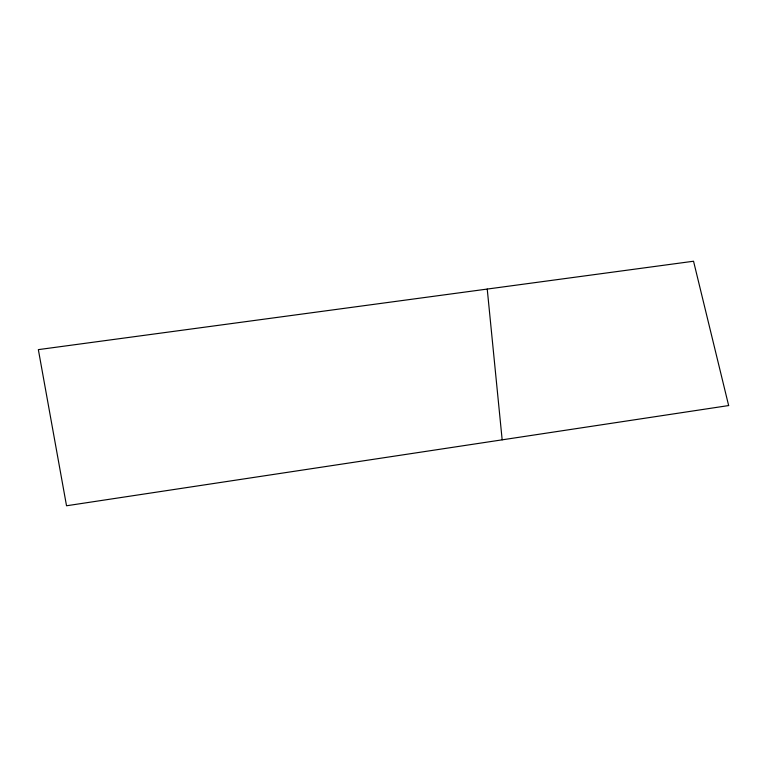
<?xml version="1.0" encoding="UTF-8"?>
<svg xmlns="http://www.w3.org/2000/svg" width="767" height="767" viewBox="0 0 767 767"><rect width="100%" height="100%" fill="white"/><g stroke="black" fill="none" stroke-linecap="round" stroke-linejoin="round"><path stroke-width="1.15" d="M487.237 289.063L502.164 439.836M728.65 405.561L66.528 505.769L38.35 349.627L693.541 261.231L728.65 405.561"/></g></svg>
